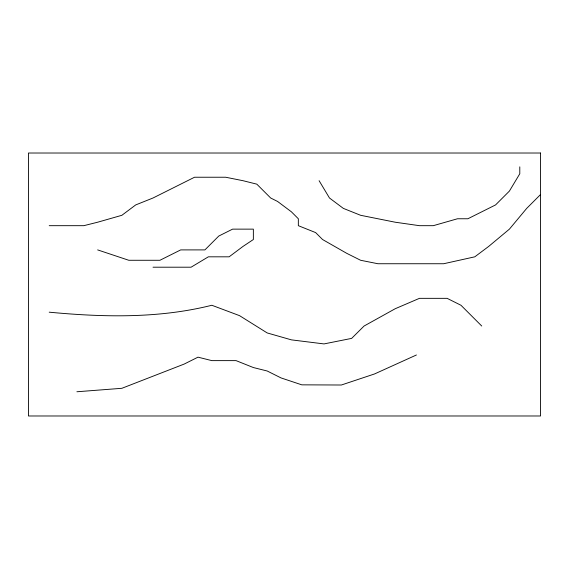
<?xml version="1.0" encoding="UTF-8"?>
<svg xmlns="http://www.w3.org/2000/svg" width="569" height="569" viewBox="0 0 569 569"><rect width="100%" height="100%" fill="white"/><g stroke="black" fill="none" stroke-linecap="round" stroke-linejoin="round"><path stroke-width="0.85" d="M540.55 194.534L526.709 208.375L509.411 229.136L488.65 246.441L474.809 256.818L443.664 263.739L377.923 263.739L360.625 260.275L346.784 253.354L322.559 239.521L315.639 232.593L298.341 225.68L298.341 218.759L291.42 211.832L277.58 201.454L270.659 197.998L256.818 184.157L242.977 180.693L225.68 177.236L194.534 177.236L153.018 197.998L135.714 204.918L121.873 215.295L97.655 222.216L83.814 225.68L49.211 225.68M416.43 354.978L374.558 373.947L341.379 385.007L301.798 384.843L281.043 377.923L267.202 371.002L253.361 367.546L236.057 360.625L211.839 360.625L197.998 357.161L184.157 364.082L121.873 388.3L76.893 391.764M153.018 267.202L191.077 267.202L208.375 256.818L229.136 256.818L242.977 246.441L253.361 239.521L253.361 229.136L232.6 229.136L218.759 236.057L204.918 249.898L180.693 249.898L159.932 260.275L128.793 260.275L97.655 249.898M49.211 312.182C103.366 317.289 158.687 318.597 211.839 305.261L239.521 315.639L267.202 332.943L291.42 339.864L324.003 343.918L351.649 338.384L364.082 326.023L395.227 308.718L419.445 298.341L447.127 298.341L460.968 305.261L481.73 326.023M319.102 180.693L329.479 197.998L343.32 208.375L360.625 215.295L395.227 222.216L419.445 225.68L433.286 225.68L457.504 218.759L467.889 218.759L495.571 204.918L509.411 191.077L519.789 173.773L519.789 166.852M540.55 153.018L28.45 153.018L28.45 415.982L540.55 415.982L540.55 153.018"/></g></svg>
